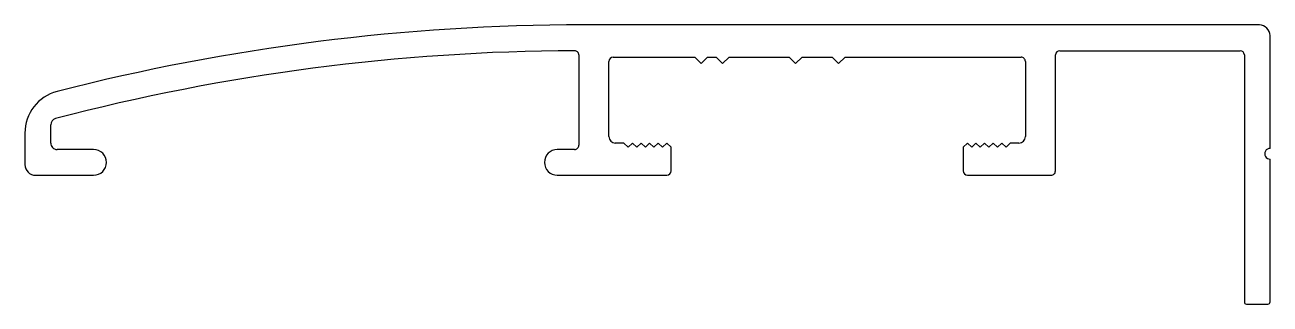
# Model space of a CAD drawing. Extents: x 553.3 to 611.3, y 414.3 to 427.3.
import ezdxf

# ---------------------------------------------------------------- set-up
doc = ezdxf.new("R2010")
doc.units = 0
doc.layers.add('OLCU', color=242, linetype='CONTINUOUS')

msp = doc.modelspace()

# ---------------------------------------------------------------- linework, layer by layer
at = {"layer": 'OLCU', "color": 0}
for p, q in [((610.754, 427.331), (579.254, 427.331)), ((611.254, 421.581), (611.254, 426.831)), ((579.054, 425.931), (579.054, 421.731)), ((580.654, 425.831), (584.454, 425.831)), ((584.454, 425.831), (584.754, 425.531)), ((584.754, 425.531), (585.054, 425.831)), ((585.054, 425.831), (585.454, 425.831)), ((585.454, 425.831), (585.754, 425.531)), ((585.754, 425.531), (586.054, 425.831)), ((586.054, 425.831), (588.854, 425.831)), ((588.854, 425.831), (589.154, 425.531)), ((589.154, 425.531), (589.454, 425.831)), ((589.454, 425.831), (590.854, 425.831)), ((590.854, 425.831), (591.154, 425.531)), ((591.154, 425.531), (591.454, 425.831)), ((591.454, 425.831), (599.654, 425.831)), ((601.254, 420.531), (601.254, 425.931)), ((601.454, 426.131), (609.854, 426.131)), ((610.054, 425.931), (610.054, 414.431)), ((580.454, 422.131), (580.454, 425.631)), ((599.854, 425.631), (599.854, 422.131)), ((553.254, 422.293), (553.254, 420.831)), ((554.454, 421.831), (554.454, 422.68)), ((581.154, 421.831), (580.754, 421.831)), ((581.354, 421.631), (581.154, 421.831)), ((581.554, 421.831), (581.354, 421.631)), ((581.754, 421.631), (581.554, 421.831)), ((581.954, 421.831), (581.754, 421.631)), ((582.154, 421.631), (581.954, 421.831)), ((582.354, 421.831), (582.154, 421.631)), ((582.554, 421.631), (582.354, 421.831)), ((582.754, 421.831), (582.554, 421.631)), ((582.954, 421.631), (582.754, 421.831)), ((583.154, 421.831), (582.954, 421.631)), ((583.354, 421.631), (583.154, 421.831)), ((597.154, 421.831), (596.954, 421.631)), ((597.354, 421.631), (597.154, 421.831)), ((597.554, 421.831), (597.354, 421.631)), ((597.754, 421.631), (597.554, 421.831)), ((597.954, 421.831), (597.754, 421.631)), ((598.154, 421.631), (597.954, 421.831)), ((598.354, 421.831), (598.154, 421.631)), ((598.554, 421.631), (598.354, 421.831)), ((598.754, 421.831), (598.554, 421.631)), ((598.954, 421.631), (598.754, 421.831)), ((599.154, 421.831), (598.954, 421.631)), ((599.554, 421.831), (599.154, 421.831)), ((556.454, 421.531), (554.754, 421.531)), ((578.854, 421.531), (578.054, 421.531)), ((583.354, 420.531), (583.354, 421.631)), ((596.954, 421.631), (596.954, 420.531)), ((611.254, 414.431), (611.254, 421.081)), ((553.754, 420.331), (556.454, 420.331)), ((578.054, 420.331), (583.154, 420.331)), ((597.154, 420.331), (601.054, 420.331)), ((610.154, 414.331), (611.154, 414.331))]:
    msp.add_line(p, q, dxfattribs=at)
for centre, radius, start, end in [((579.254, 329.01), 98.321, 90, 104.42815), ((610.754, 426.831), 0.5, 0, 90.00021), ((579.254, 329.012), 97.119, 90.23629, 104.65784), ((578.854, 425.931), 0.2, 0.00053, 90.23629), ((580.654, 425.631), 0.2, 90.00026, 180), ((599.654, 425.631), 0.2, 359.99943, 89.99999), ((601.454, 425.931), 0.2, 90.00002, 179.99998), ((609.854, 425.931), 0.2, 0.00067, 90), ((555.254, 422.293), 2, 104.42815, 179.99996), ((554.754, 422.68), 0.3, 104.65784, 180), ((554.754, 421.831), 0.3, 179.99993, 270), ((578.854, 421.731), 0.2, 269.99973, 360), ((580.754, 422.131), 0.3, 180.00005, 270), ((599.554, 422.131), 0.3, 269.99998, 0.00002), ((556.454, 420.931), 0.6, 270, 90), ((578.054, 420.931), 0.6, 90.00004, 269.99999), ((611.254, 421.331), 0.25, 89.99996, 270.0001), ((553.754, 420.831), 0.5, 180.00002, 269.99998), ((583.154, 420.531), 0.2, 270, 0), ((597.154, 420.531), 0.2, 180, 270), ((601.054, 420.531), 0.2, 269.99999, 0.00001), ((610.154, 414.431), 0.1, 180, 270), ((611.154, 414.431), 0.1, 270, 0.00002)]:
    msp.add_arc(centre, radius, start, end, dxfattribs=at)

doc.saveas('drawing.dxf')
